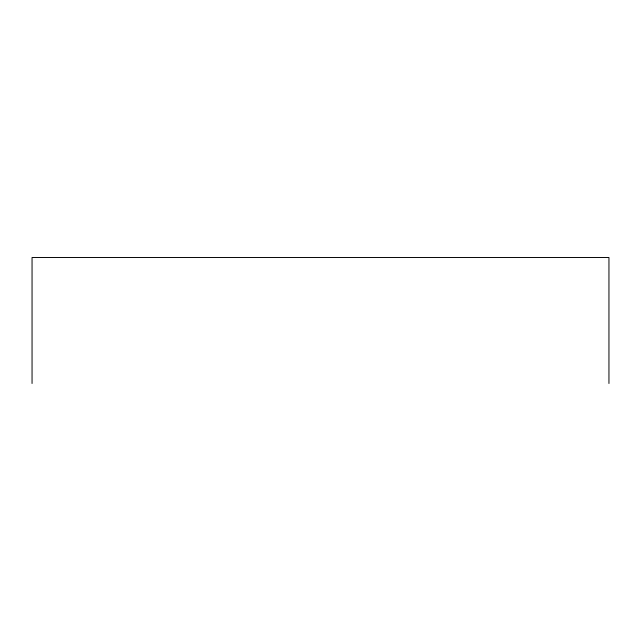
<?xml version="1.0" encoding="UTF-8"?>
<svg xmlns="http://www.w3.org/2000/svg" width="641" height="641" viewBox="0 0 641 641"><rect width="100%" height="100%" fill="white"/><g stroke="black" fill="none" stroke-linecap="round" stroke-linejoin="round"><path stroke-width="0.96" d="M608.95 383.494L608.95 257.506L32.05 257.506L32.05 383.494"/></g></svg>
